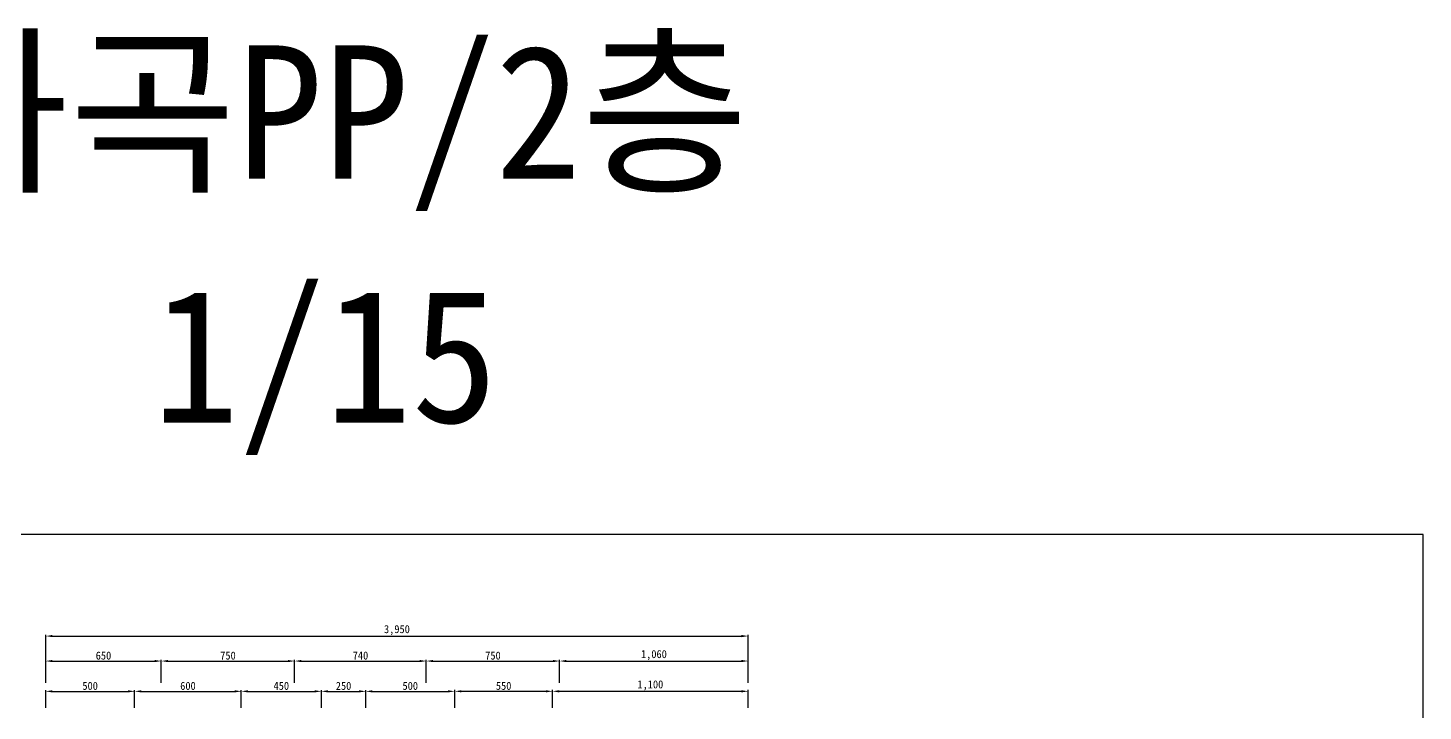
# Model space of a CAD drawing. Header units: millimetres. Extents: x -114511 to -102571, y -157617 to -147027.
# Drawn here: x -110416 to -102571, y -150871 to -147027 of the extents above; entities that cross this region are included whole.
import ezdxf
from ezdxf.enums import TextEntityAlignment as Align

# ---------------------------------------------------------------- set-up
doc = ezdxf.new("R2010")
doc.units = ezdxf.units.MM
doc.layers.add('TX-PAPR', color=2, linetype='Continuous', plot=False)
doc.layers.add('TZ-DIMS', color=1, linetype='Continuous')
doc.layers.add('TZ-TEXT', color=3, linetype='Continuous')
doc.styles.get("Standard").update_dxf_attribs({"font": 'GulimChe.ttf'})
doc.dimstyles.new('D15', dxfattribs={"dimscale": 15, "dimtxt": 3, "dimasz": 2.5, "dimexe": 0.5, "dimexo": 0.5, "dimgap": 0.5, "dimtad": 1, "dimdec": 0, "dimzin": 1, "dimdsep": 46, "dimlunit": 6, "dimtxsty": 'Standard', "dimcen": 1, "dimclrd": 1, "dimclre": 1, "dimclrt": 3, "dimadec": 0, "dimazin": 0, "dimtfac": 1, "dimtdec": 0, "dimtix": 1, "dimtmove": 2, "dimatfit": 3, "dimfxl": 0, "dimtvp": 2, "dimlwd": -1, "dimlwe": -1, "dimarcsym": 0})

# ---------------------------------------------------------------- blocks, each defined once
blk = doc.blocks.new('*D707')
at = {"layer": 'DEFPOINTS', "color": 0}
for p in [(-109666, -150589), (-110316, -150719), (-109666, -150719)]:
    blk.add_point(p, dxfattribs=at)
at = {"layer": 'TZ-DIMS', "color": 1}
for p, q in [((-110316, -150711.5), (-110316, -150581.5)), ((-110278.5, -150589), (-109703.5, -150589)), ((-109666, -150711.5), (-109666, -150581.5))]:
    blk.add_line(p, q, dxfattribs=at)
for points in [[(-110278.5, -150582.8), (-110278.5, -150595.3), (-110316, -150589)], [(-109703.5, -150582.8), (-109703.5, -150595.3), (-109666, -150589)]]:
    blk.add_solid(points, dxfattribs=at)
at = {"layer": 'TZ-DIMS', "color": 3, "insert": (-109991, -150558.5), "char_height": 45, "attachment_point": 5}
blk.add_mtext('650', dxfattribs=at)
blk = doc.blocks.new('*D708')
at = {"layer": 'DEFPOINTS', "color": 0}
for p in [(-108916, -150589), (-109666, -150719), (-108916, -150719)]:
    blk.add_point(p, dxfattribs=at)
at = {"layer": 'TZ-DIMS', "color": 1}
for p, q in [((-109666, -150711.5), (-109666, -150581.5)), ((-109628.5, -150589), (-108953.5, -150589)), ((-108916, -150711.5), (-108916, -150581.5))]:
    blk.add_line(p, q, dxfattribs=at)
for points in [[(-109628.5, -150582.8), (-109628.5, -150595.3), (-109666, -150589)], [(-108953.5, -150582.8), (-108953.5, -150595.3), (-108916, -150589)]]:
    blk.add_solid(points, dxfattribs=at)
at = {"layer": 'TZ-DIMS', "color": 3, "insert": (-109291, -150558.5), "char_height": 45, "attachment_point": 5}
blk.add_mtext('750', dxfattribs=at)
blk = doc.blocks.new('*D709')
at = {"layer": 'DEFPOINTS', "color": 0}
for p in [(-108176, -150589), (-108916, -150719), (-108176, -150719)]:
    blk.add_point(p, dxfattribs=at)
at = {"layer": 'TZ-DIMS', "color": 1}
for p, q in [((-108916, -150711.5), (-108916, -150581.5)), ((-108878.5, -150589), (-108213.5, -150589)), ((-108176, -150711.5), (-108176, -150581.5))]:
    blk.add_line(p, q, dxfattribs=at)
for points in [[(-108878.5, -150582.8), (-108878.5, -150595.3), (-108916, -150589)], [(-108213.5, -150582.8), (-108213.5, -150595.3), (-108176, -150589)]]:
    blk.add_solid(points, dxfattribs=at)
at = {"layer": 'TZ-DIMS', "color": 3, "insert": (-108546, -150558.4), "char_height": 45, "attachment_point": 5}
blk.add_mtext('740', dxfattribs=at)
blk = doc.blocks.new('*D710')
at = {"layer": 'DEFPOINTS', "color": 0}
for p in [(-107426, -150589), (-108176, -150719), (-107426, -150719)]:
    blk.add_point(p, dxfattribs=at)
at = {"layer": 'TZ-DIMS', "color": 1}
for p, q in [((-108176, -150711.5), (-108176, -150581.5)), ((-108138.5, -150589), (-107463.5, -150589)), ((-107426, -150711.5), (-107426, -150581.5))]:
    blk.add_line(p, q, dxfattribs=at)
for points in [[(-108138.5, -150582.8), (-108138.5, -150595.3), (-108176, -150589)], [(-107463.5, -150582.8), (-107463.5, -150595.3), (-107426, -150589)]]:
    blk.add_solid(points, dxfattribs=at)
at = {"layer": 'TZ-DIMS', "color": 3, "insert": (-107801, -150558.5), "char_height": 45, "attachment_point": 5}
blk.add_mtext('750', dxfattribs=at)
blk = doc.blocks.new('*D711')
at = {"layer": 'DEFPOINTS', "color": 0}
for p in [(-106366, -150589), (-107426, -150719), (-106366, -150719)]:
    blk.add_point(p, dxfattribs=at)
at = {"layer": 'TZ-DIMS', "color": 1}
for p, q in [((-107426, -150711.5), (-107426, -150581.5)), ((-107388.5, -150589), (-106403.5, -150589)), ((-106366, -150711.5), (-106366, -150581.5))]:
    blk.add_line(p, q, dxfattribs=at)
for points in [[(-107388.5, -150582.8), (-107388.5, -150595.3), (-107426, -150589)], [(-106403.5, -150582.8), (-106403.5, -150595.3), (-106366, -150589)]]:
    blk.add_solid(points, dxfattribs=at)
at = {"layer": 'TZ-DIMS', "color": 3, "insert": (-106896, -150555.7), "char_height": 45, "attachment_point": 5}
blk.add_mtext('1,060', dxfattribs=at)
blk = doc.blocks.new('*D712')
at = {"layer": 'DEFPOINTS', "color": 0}
for p in [(-106366, -150448.6), (-110316, -150719), (-106366, -150719)]:
    blk.add_point(p, dxfattribs=at)
at = {"layer": 'TZ-DIMS', "color": 1}
for p, q in [((-110316, -150711.5), (-110316, -150441.1)), ((-110278.5, -150448.6), (-106403.5, -150448.6)), ((-106366, -150711.5), (-106366, -150441.1))]:
    blk.add_line(p, q, dxfattribs=at)
for points in [[(-110278.5, -150442.3), (-110278.5, -150454.8), (-110316, -150448.6)], [(-106403.5, -150442.3), (-106403.5, -150454.8), (-106366, -150448.6)]]:
    blk.add_solid(points, dxfattribs=at)
at = {"layer": 'TZ-DIMS', "color": 3, "insert": (-108341, -150415.2), "char_height": 45, "attachment_point": 5}
blk.add_mtext('3,950', dxfattribs=at)
blk = doc.blocks.new('*D726')
at = {"layer": 'DEFPOINTS', "color": 0}
for p in [(-106366, -150759.3), (-107466, -150859.5), (-106366, -150859.5)]:
    blk.add_point(p, dxfattribs=at)
at = {"layer": 'TZ-DIMS', "color": 1}
for p, q in [((-107466, -150852), (-107466, -150751.8)), ((-107428.5, -150759.3), (-106403.5, -150759.3)), ((-106366, -150852), (-106366, -150751.8))]:
    blk.add_line(p, q, dxfattribs=at)
for points in [[(-107428.5, -150753.1), (-107428.5, -150765.6), (-107466, -150759.3)], [(-106403.5, -150753.1), (-106403.5, -150765.6), (-106366, -150759.3)]]:
    blk.add_solid(points, dxfattribs=at)
at = {"layer": 'TZ-DIMS', "color": 3, "insert": (-106916, -150726), "char_height": 45, "attachment_point": 5}
blk.add_mtext('1,100', dxfattribs=at)
blk = doc.blocks.new('*D729')
at = {"layer": 'DEFPOINTS', "color": 0}
for p in [(-109816, -150759.5), (-110316, -150859.5), (-109816, -150859.5)]:
    blk.add_point(p, dxfattribs=at)
at = {"layer": 'TZ-DIMS', "color": 1}
for p, q in [((-110316, -150852), (-110316, -150752)), ((-110278.5, -150759.5), (-109853.5, -150759.5)), ((-109816, -150852), (-109816, -150752))]:
    blk.add_line(p, q, dxfattribs=at)
for points in [[(-110278.5, -150753.2), (-110278.5, -150765.7), (-110316, -150759.5)], [(-109853.5, -150753.2), (-109853.5, -150765.7), (-109816, -150759.5)]]:
    blk.add_solid(points, dxfattribs=at)
at = {"layer": 'TZ-DIMS', "color": 3, "insert": (-110066, -150729), "char_height": 45, "attachment_point": 5}
blk.add_mtext('500', dxfattribs=at)
blk = doc.blocks.new('*D730')
at = {"layer": 'DEFPOINTS', "color": 0}
for p in [(-108766, -150759.5), (-109216, -150859.5), (-108766, -150859.5)]:
    blk.add_point(p, dxfattribs=at)
at = {"layer": 'TZ-DIMS', "color": 1}
for p, q in [((-109216, -150852), (-109216, -150752)), ((-109178.5, -150759.5), (-108803.5, -150759.5)), ((-108766, -150852), (-108766, -150752))]:
    blk.add_line(p, q, dxfattribs=at)
for points in [[(-109178.5, -150753.2), (-109178.5, -150765.7), (-109216, -150759.5)], [(-108803.5, -150753.2), (-108803.5, -150765.7), (-108766, -150759.5)]]:
    blk.add_solid(points, dxfattribs=at)
at = {"layer": 'TZ-DIMS', "color": 3, "insert": (-108991, -150728.9), "char_height": 45, "attachment_point": 5}
blk.add_mtext('450', dxfattribs=at)
blk = doc.blocks.new('*D731')
at = {"layer": 'DEFPOINTS', "color": 0}
for p in [(-108016, -150759.5), (-108516, -150859.5), (-108016, -150859.5)]:
    blk.add_point(p, dxfattribs=at)
at = {"layer": 'TZ-DIMS', "color": 1}
for p, q in [((-108516, -150852), (-108516, -150752)), ((-108478.5, -150759.5), (-108053.5, -150759.5)), ((-108016, -150852), (-108016, -150752))]:
    blk.add_line(p, q, dxfattribs=at)
for points in [[(-108478.5, -150753.2), (-108478.5, -150765.7), (-108516, -150759.5)], [(-108053.5, -150753.2), (-108053.5, -150765.7), (-108016, -150759.5)]]:
    blk.add_solid(points, dxfattribs=at)
at = {"layer": 'TZ-DIMS', "color": 3, "insert": (-108266, -150729), "char_height": 45, "attachment_point": 5}
blk.add_mtext('500', dxfattribs=at)
blk = doc.blocks.new('*D732')
at = {"layer": 'DEFPOINTS', "color": 0}
for p in [(-108516, -150759.5), (-108766, -150809.5), (-108516, -150809.5)]:
    blk.add_point(p, dxfattribs=at)
at = {"layer": 'TZ-DIMS', "color": 1}
for p, q in [((-108766, -150802), (-108766, -150752)), ((-108728.5, -150759.5), (-108553.5, -150759.5)), ((-108516, -150802), (-108516, -150752))]:
    blk.add_line(p, q, dxfattribs=at)
for points in [[(-108728.5, -150753.2), (-108728.5, -150765.7), (-108766, -150759.5)], [(-108553.5, -150753.2), (-108553.5, -150765.7), (-108516, -150759.5)]]:
    blk.add_solid(points, dxfattribs=at)
at = {"layer": 'TZ-DIMS', "color": 3, "insert": (-108641, -150729), "char_height": 45, "attachment_point": 5}
blk.add_mtext('250', dxfattribs=at)
blk = doc.blocks.new('*D733')
at = {"layer": 'DEFPOINTS', "color": 0}
for p in [(-109216, -150759.5), (-109816, -150859.5), (-109216, -150859.5)]:
    blk.add_point(p, dxfattribs=at)
at = {"layer": 'TZ-DIMS', "color": 1}
for p, q in [((-109816, -150852), (-109816, -150752)), ((-109778.5, -150759.5), (-109253.5, -150759.5)), ((-109216, -150852), (-109216, -150752))]:
    blk.add_line(p, q, dxfattribs=at)
for points in [[(-109778.5, -150753.2), (-109778.5, -150765.7), (-109816, -150759.5)], [(-109253.5, -150753.2), (-109253.5, -150765.7), (-109216, -150759.5)]]:
    blk.add_solid(points, dxfattribs=at)
at = {"layer": 'TZ-DIMS', "color": 3, "insert": (-109516, -150729), "char_height": 45, "attachment_point": 5}
blk.add_mtext('600', dxfattribs=at)
blk = doc.blocks.new('*D734')
at = {"layer": 'DEFPOINTS', "color": 0}
for p in [(-107466, -150759.3), (-108016, -150859.5), (-107466, -150859.5)]:
    blk.add_point(p, dxfattribs=at)
at = {"layer": 'TZ-DIMS', "color": 1}
for p, q in [((-108016, -150852), (-108016, -150751.8)), ((-107978.5, -150759.3), (-107503.5, -150759.3)), ((-107466, -150852), (-107466, -150751.8))]:
    blk.add_line(p, q, dxfattribs=at)
for points in [[(-107978.5, -150753.1), (-107978.5, -150765.6), (-108016, -150759.3)], [(-107503.5, -150753.1), (-107503.5, -150765.6), (-107466, -150759.3)]]:
    blk.add_solid(points, dxfattribs=at)
at = {"layer": 'TZ-DIMS', "color": 3, "insert": (-107741, -150728.8), "char_height": 45, "attachment_point": 5}
blk.add_mtext('550', dxfattribs=at)

msp = doc.modelspace()

# ---------------------------------------------------------------- linework, layer by layer
at = {"layer": 'TX-PAPR'}
msp.add_lwpolyline([(-114511, -157617.3), (-102571, -157617.3), (-102571, -149877.3), (-114511, -149877.3)], close=True, dxfattribs=at)

# ---------------------------------------------------------------- texts
at = {"layer": 'TZ-TEXT'}
for s, p in [('화곡PP/2층', (-108743.9, -147499.7)), ('1/15', (-108743.9, -148872.3))]:
    msp.add_text(s, height=750, dxfattribs=at).set_placement(p, align=Align.MIDDLE_CENTER)

# ---------------------------------------------------------------- dimensions: what is measured, and where the dimension line sits
at = {"layer": 'TZ-DIMS'}
for base, p1, p2, picture, middle in [((-106366, -150448.6), (-110316, -150719), (-106366, -150719), '*D712', (-108341, -150415.2)), ((-109666, -150589), (-110316, -150719), (-109666, -150719), '*D707', (-109991, -150558.5)), ((-108916, -150589), (-109666, -150719), (-108916, -150719), '*D708', (-109291, -150558.5)), ((-108176, -150589), (-108916, -150719), (-108176, -150719), '*D709', (-108546, -150558.4)), ((-107426, -150589), (-108176, -150719), (-107426, -150719), '*D710', (-107801, -150558.5)), ((-106366, -150589), (-107426, -150719), (-106366, -150719), '*D711', (-106896, -150555.7)), ((-109816, -150759.5), (-110316, -150859.5), (-109816, -150859.5), '*D729', (-110066, -150729)), ((-109216, -150759.5), (-109816, -150859.5), (-109216, -150859.5), '*D733', (-109516, -150729)), ((-108766, -150759.5), (-109216, -150859.5), (-108766, -150859.5), '*D730', (-108991, -150728.9)), ((-108516, -150759.5), (-108766, -150809.5), (-108516, -150809.5), '*D732', (-108641, -150729)), ((-108016, -150759.5), (-108516, -150859.5), (-108016, -150859.5), '*D731', (-108266, -150729)), ((-107466, -150759.3), (-108016, -150859.5), (-107466, -150859.5), '*D734', (-107741, -150728.8))]:
    dim = msp.add_linear_dim(base=base, p1=p1, p2=p2, dimstyle='D15', override={"dimfxl": 0.3}, dxfattribs=at)
    dim.commit()
    dim.dimension.update_dxf_attribs({"geometry": picture, "text_midpoint": middle})
dim = msp.add_linear_dim(base=(-106366, -150759.3), p1=(-107466, -150859.5), p2=(-106366, -150859.5), dimstyle='D15', dxfattribs=at)
dim.commit()
dim.dimension.update_dxf_attribs({"geometry": '*D726', "text_midpoint": (-106916, -150726)})

doc.saveas('drawing.dxf')
